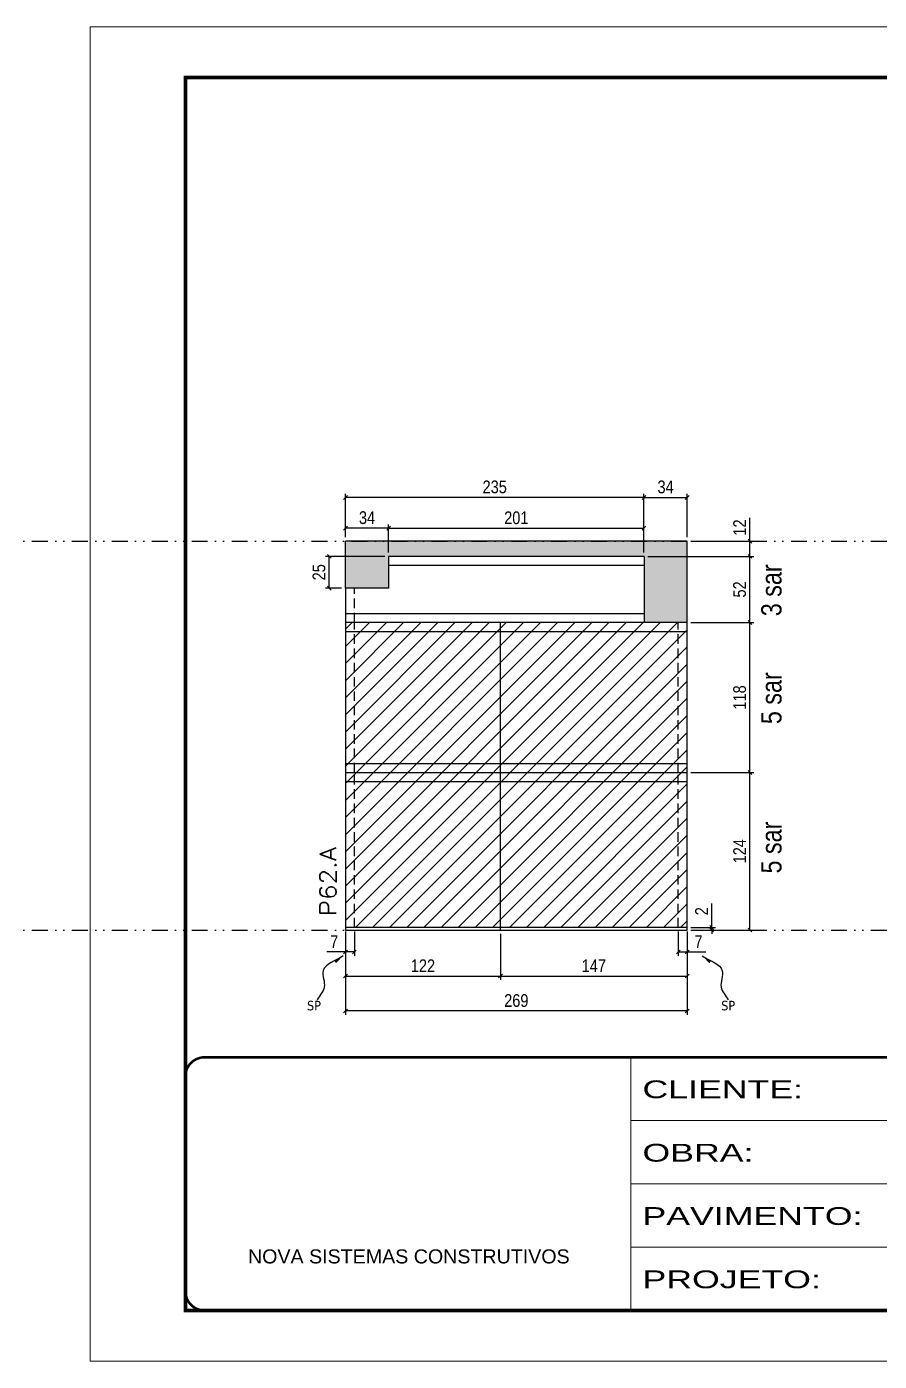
# Model space of a CAD drawing. Header units: millimetres. Extents: x 13777 to 27878, y -21631 to 6985.
# Drawn here: x 17547 to 18218, y 1340 to 2390 of the extents above; entities that cross this region are included whole.
import ezdxf

# ---------------------------------------------------------------- set-up
doc = ezdxf.new("R2010")
doc.units = ezdxf.units.MM
for name, pattern in [('CONTINUO', [0]), ('DASHED', [0.75, 0.5, -0.25]), ('DIVIDE2', [0.625, 0.25, -0.125, 0, -0.125, 0, -0.125]), ('HIDDEN', [0.375, 0.25, -0.125])]:
    doc.linetypes.add(name, pattern=pattern)
for name, color, linetype in [('COTA', 241, 'Continuous'), ('NOMENCLATURA', 7, 'Continuous'), ('Nível', 160, 'Continuous'), ('Painéis', 200, 'Continuous'), ('SARR_2.2x7', 40, 'Continuous'), ('Sarrafo de Pressão', 42, 'HIDDEN'), ('texto', 7, 'Continuous')]:
    doc.layers.add(name, color=color, linetype=linetype)
for name, color, linetype, lineweight in [('Folhas', 255, 'Continuous', 9), ('Hachura', 251, 'Continuous', 9), ('SARRAFO DE PRESSAO', 251, 'DASHED', 9), ('Texto Seção', 7, 'Continuous', 15)]:
    doc.layers.add(name, color=color, linetype=linetype, lineweight=lineweight)
doc.styles.add('ARIAL', font='arial.ttf')
doc.styles.add('ARIAL_NARROW', font='ARIALN.TTF', dxfattribs={"height": 0.2})
doc.styles.add('COTA TECNICA', font='techl___.ttf', dxfattribs={"height": 10})
doc.styles.add('COTA TECNICA-50', font='techl___.ttf', dxfattribs={"height": 10})
doc.styles.add('REGUA-120', font='ROMANS.shx', dxfattribs={"height": 15})
doc.styles.get("Standard").update_dxf_attribs({"font": 'arial.ttf'})
doc.styles.add('Tecnologia', font='')
doc.styles.get('Tecnologia').set_extended_font_data('Forgotten Futurist')
doc.dimstyles.new('COTA PAINEL-50', dxfattribs={"dimtxt": 10, "dimasz": 3, "dimexe": 3, "dimexo": 3, "dimgap": 3, "dimtad": 1, "dimdec": 1, "dimzin": 12, "dimdsep": 46, "dimtxsty": 'COTA TECNICA-50', "dimblk1": 'OBLIQUE', "dimblk2": 'OBLIQUE', "dimsah": 1, "dimcen": 0.9, "dimclrd": 4, "dimclre": 4, "dimclrt": 240, "dimadec": 1, "dimazin": 3, "dimtfac": 1, "dimtdec": 1, "dimtmove": 0, "dimatfit": 3, "dimfxl": 1, "dimtolj": 1, "dimtzin": 12, "dimarcsym": 0})
doc.dimstyles.new('PAINEL', dxfattribs={"dimtxt": 10, "dimasz": 3, "dimexe": 3, "dimexo": 3, "dimgap": 3, "dimtad": 1, "dimdec": 1, "dimzin": 12, "dimdsep": 46, "dimtxsty": 'COTA TECNICA', "dimblk1": 'OBLIQUE', "dimblk2": 'OBLIQUE', "dimsah": 1, "dimcen": 0.9, "dimclrd": 4, "dimclre": 4, "dimclrt": 240, "dimadec": 1, "dimazin": 3, "dimtfac": 1, "dimtdec": 1, "dimtmove": 0, "dimatfit": 3, "dimfxl": 1, "dimtolj": 1, "dimtzin": 12, "dimarcsym": 0})
doc.dimstyles.get("Standard").update_dxf_attribs({"dimtxt": 0.18, "dimasz": 0.18, "dimexe": 0.18, "dimexo": 0.0625, "dimgap": 0.09, "dimtad": 0, "dimtih": 1, "dimtoh": 1, "dimdec": 4, "dimzin": 0, "dimdsep": 46, "dimtxsty": 'Standard', "dimcen": 0.09, "dimadec": 0, "dimazin": 0, "dimtfac": 1, "dimtdec": 4, "dimtofl": 0, "dimtmove": 0, "dimatfit": 3, "dimfxl": 1, "dimtolj": 1, "dimtzin": 0, "dimarcsym": 0})

# ---------------------------------------------------------------- blocks, each defined once
blk = doc.blocks.new('9999999999')
at = {"color": 30, "linetype": 'CONTINUO'}
for p, q in [((98564.6, 34230.2), (98564.6, 34429.4)), ((98564.6, 34379.6), (99584, 34379.6)), ((98564.6, 34329.8), (99488, 34329.8)), ((99584, 34329.8), (99488, 34329.8)), ((99488, 34329.8), (99488, 34230.2)), ((98564.6, 34280), (99488, 34280))]:
    blk.add_line(p, q, dxfattribs=at)
at = {"color": 30, "linetype": 'CONTINUO', "const_width": 2}
blk.add_lwpolyline([(99584, 34230.2), (99584, 34414.4, 0.414214), (99569, 34429.4), (98229, 34429.4, 0.414214), (98214, 34414.4), (98214, 34245.2, 0.414214), (98229, 34230.2), (99584, 34230.2)], format="xyb", dxfattribs=at)
at = {"layer": 'Folhas'}
blk.add_lwpolyline([(98139, 34190.2), (99624, 34190.2), (99624, 35240.2), (98139, 35240.2)], close=True, dxfattribs=at)
at = {"layer": 'Folhas', "color": 30, "const_width": 3}
blk.add_lwpolyline([(98214, 34230.2), (99584, 34230.2), (99584, 35200.2), (98214, 35200.2)], close=True, dxfattribs=at)
at = {"color": 7, "linetype": 'Continuous', "ltscale": 5, "style": 'ARIAL'}
for s, height, p in [('SKR', 15.48, (98837.7, 34393.1)), ('LEAF LOEFGREN', 15.483, (98837.7, 34343.3)), ('3° SUBSOLO', 15.48, (98837.7, 34293.5)), ('NOVA SISTEMAS CONSTRUTIVOS', 11.059, (98263.2, 34267.2)), ('PILARES', 15.48, (98837.7, 34243.7))]:
    blk.add_text(s, height=height, dxfattribs=at).set_placement(p)
at = {"layer": 'Folhas', "color": 7, "style": 'Tecnologia', "width": 1.5}
for s, p in [('CLIENTE:', (98573.7, 34397.2)), ('OBRA:', (98573.7, 34347.3)), ('PAVIMENTO:', (98573.7, 34297.5)), ('PROJETO:', (98573.7, 34247.7))]:
    blk.add_text(s, height=14, dxfattribs=at).set_placement(p)
blk = doc.blocks.new('_Oblique')
at = {"color": 0, "linetype": 'ByBlock', "lineweight": -2}
blk.add_line((-0.5, -0.5), (0.5, 0.5), dxfattribs=at)
blk = doc.blocks.new('*D1370')
at = {"layer": 'COTA', "color": 4, "lineweight": -2, "transparency": 16777216}
for p, q in [((17797.9, 1678.7), (17797.9, 1613.1)), ((18066.9, 1678.7), (18066.9, 1613.1)), ((18066.9, 1616.1), (17797.9, 1616.1))]:
    blk.add_line(p, q, dxfattribs=at)
at = {"layer": 'Defpoints', "color": 0, "transparency": 16777216}
for p in [(17797.9, 1681.7), (18066.9, 1681.7), (17797.9, 1616.1)]:
    blk.add_point(p, dxfattribs=at)
at = {"layer": 'COTA', "color": 4, "lineweight": -2, "transparency": 16777216, "xscale": 3, "yscale": 3, "zscale": 3, "rotation": 180}
blk.add_blockref('_Oblique', (17797.9, 1616.1), dxfattribs=at)
at = {"layer": 'COTA', "color": 4, "lineweight": -2, "transparency": 16777216, "xscale": 3, "yscale": 3, "zscale": 3}
blk.add_blockref('_Oblique', (18066.9, 1616.1), dxfattribs=at)
at = {"layer": 'COTA', "color": 240, "transparency": 16777216, "insert": (17932.4, 1624.2), "char_height": 10, "attachment_point": 5, "style": 'COTA TECNICA'}
blk.add_mtext('\\A1;269', dxfattribs=at)
blk = doc.blocks.new('*D1371')
at = {"layer": 'COTA', "color": 4, "lineweight": -2, "transparency": 16777216}
for p, q in [((18059.9, 1678.7), (18059.9, 1659.5)), ((18066.9, 1676.7), (18066.9, 1659.5)), ((18059.9, 1662.5), (18066.9, 1662.5)), ((18066.9, 1662.5), (18081.6, 1662.5))]:
    blk.add_line(p, q, dxfattribs=at)
at = {"layer": 'Defpoints', "color": 0, "transparency": 16777216}
for p in [(18059.9, 1681.7), (18066.9, 1679.7), (18066.9, 1662.5)]:
    blk.add_point(p, dxfattribs=at)
at = {"layer": 'COTA', "color": 4, "lineweight": -2, "transparency": 16777216, "xscale": 3, "yscale": 3, "zscale": 3, "rotation": 180}
blk.add_blockref('_Oblique', (18059.9, 1662.5), dxfattribs=at)
at = {"layer": 'COTA', "color": 4, "lineweight": -2, "transparency": 16777216, "xscale": 3, "yscale": 3, "zscale": 3}
blk.add_blockref('_Oblique', (18066.9, 1662.5), dxfattribs=at)
at = {"layer": 'COTA', "color": 240, "transparency": 16777216, "insert": (18075.8, 1670.5), "char_height": 10, "attachment_point": 5, "style": 'COTA TECNICA-50'}
blk.add_mtext('\\A1;7', dxfattribs=at)
blk = doc.blocks.new('*D1372')
at = {"layer": 'COTA', "color": 4, "lineweight": -2, "transparency": 16777216}
for p, q in [((17797.9, 1676.7), (17797.9, 1659.5)), ((17804.9, 1678.7), (17804.9, 1659.5)), ((17797.9, 1662.5), (17783.2, 1662.5)), ((17804.9, 1662.5), (17797.9, 1662.5))]:
    blk.add_line(p, q, dxfattribs=at)
at = {"layer": 'Defpoints', "color": 0, "transparency": 16777216}
for p in [(17804.9, 1681.7), (17797.9, 1679.7), (17797.9, 1662.5)]:
    blk.add_point(p, dxfattribs=at)
at = {"layer": 'COTA', "color": 4, "lineweight": -2, "transparency": 16777216, "xscale": 3, "yscale": 3, "zscale": 3, "rotation": 180}
blk.add_blockref('_Oblique', (17797.9, 1662.5), dxfattribs=at)
at = {"layer": 'COTA', "color": 4, "lineweight": -2, "transparency": 16777216, "xscale": 3, "yscale": 3, "zscale": 3}
blk.add_blockref('_Oblique', (17804.9, 1662.5), dxfattribs=at)
at = {"layer": 'COTA', "color": 240, "transparency": 16777216, "insert": (17789, 1670.5), "char_height": 10, "attachment_point": 5, "style": 'COTA TECNICA-50'}
blk.add_mtext('\\A1;7', dxfattribs=at)
blk = doc.blocks.new('*D1373')
at = {"layer": 'COTA', "color": 4, "lineweight": -2, "transparency": 16777216}
for p, q in [((18086.2, 1681.7), (18086.2, 1700.5)), ((18069.9, 1681.7), (18089.2, 1681.7)), ((18086.2, 1679.7), (18086.2, 1681.7)), ((18069.9, 1679.7), (18089.2, 1679.7)), ((18086.2, 1679.7), (18086.2, 1676.7))]:
    blk.add_line(p, q, dxfattribs=at)
at = {"layer": 'Defpoints', "color": 0, "transparency": 16777216}
for p in [(18066.9, 1681.7), (18066.9, 1679.7), (18086.2, 1679.7)]:
    blk.add_point(p, dxfattribs=at)
at = {"layer": 'COTA', "color": 4, "lineweight": -2, "transparency": 16777216, "xscale": 3, "yscale": 3, "zscale": 3}
for p, rotation in [((18086.2, 1681.7), 270), ((18086.2, 1679.7), 90)]:
    blk.add_blockref('_Oblique', p, dxfattribs=dict(at, rotation=rotation))
at = {"layer": 'COTA', "color": 240, "transparency": 16777216, "insert": (18078.2, 1694.5), "char_height": 10, "attachment_point": 5, "rotation": 90, "style": 'COTA TECNICA-50'}
blk.add_mtext('\\A1;2', dxfattribs=at)
blk = doc.blocks.new('*D1384')
at = {"layer": 'COTA', "color": 4, "lineweight": -2, "transparency": 16777216}
for p, q in [((18116.3, 1985.7), (18116.3, 2004)), ((18069.9, 1985.7), (18119.3, 1985.7)), ((18116.3, 1973.7), (18116.3, 1985.7)), ((18035.9, 1973.7), (18119.3, 1973.7))]:
    blk.add_line(p, q, dxfattribs=at)
at = {"layer": 'Defpoints', "color": 0, "transparency": 16777216}
for p in [(18066.9, 1985.7), (18116.3, 1985.7), (18032.9, 1973.7)]:
    blk.add_point(p, dxfattribs=at)
at = {"layer": 'COTA', "color": 4, "lineweight": -2, "transparency": 16777216, "xscale": 3, "yscale": 3, "zscale": 3}
for p, rotation in [((18116.3, 1985.7), 90), ((18116.3, 1973.7), 270)]:
    blk.add_blockref('_Oblique', p, dxfattribs=dict(at, rotation=rotation))
at = {"layer": 'COTA', "color": 240, "transparency": 16777216, "insert": (18108.2, 1996.4), "char_height": 10, "attachment_point": 5, "rotation": 90, "style": 'COTA TECNICA-50'}
blk.add_mtext('\\A1;12', dxfattribs=at)
blk = doc.blocks.new('*D1374')
at = {"layer": 'COTA', "color": 4, "lineweight": -2, "transparency": 16777216}
for p, q in [((18069.9, 1921.7), (18119.3, 1921.7)), ((18116.3, 1803.7), (18116.3, 1921.7)), ((18069.9, 1803.7), (18119.3, 1803.7))]:
    blk.add_line(p, q, dxfattribs=at)
at = {"layer": 'Defpoints', "color": 0, "transparency": 16777216}
for p in [(18066.9, 1921.7), (18116.3, 1921.7), (18066.9, 1803.7)]:
    blk.add_point(p, dxfattribs=at)
at = {"layer": 'COTA', "color": 4, "lineweight": -2, "transparency": 16777216, "xscale": 3, "yscale": 3, "zscale": 3}
for p, rotation in [((18116.3, 1921.7), 90), ((18116.3, 1803.7), 270)]:
    blk.add_blockref('_Oblique', p, dxfattribs=dict(at, rotation=rotation))
at = {"layer": 'COTA', "color": 240, "transparency": 16777216, "insert": (18108.2, 1862.7), "char_height": 10, "attachment_point": 5, "rotation": 90, "style": 'COTA TECNICA-50'}
blk.add_mtext('\\A1;118', dxfattribs=at)
blk = doc.blocks.new('*D1385')
at = {"layer": 'COTA', "color": 4, "linetype": 'ByBlock', "lineweight": -2, "transparency": 16777216}
for p, q in [((18069.9, 1803.7), (18119.3, 1803.7)), ((18116.3, 1679.7), (18116.3, 1803.7)), ((18069.9, 1679.7), (18119.3, 1679.7))]:
    blk.add_line(p, q, dxfattribs=at)
at = {"layer": 'Defpoints', "color": 0, "linetype": 'ByBlock', "transparency": 16777216}
for p in [(18066.9, 1803.7), (18116.3, 1803.7), (18066.9, 1679.7)]:
    blk.add_point(p, dxfattribs=at)
at = {"layer": 'COTA', "color": 4, "linetype": 'ByBlock', "lineweight": -2, "transparency": 16777216, "xscale": 3, "yscale": 3, "zscale": 3}
for p, rotation in [((18116.3, 1803.7), 90), ((18116.3, 1679.7), 270)]:
    blk.add_blockref('_Oblique', p, dxfattribs=dict(at, rotation=rotation))
at = {"layer": 'COTA', "color": 240, "linetype": 'ByBlock', "transparency": 16777216, "insert": (18108.2, 1741.7), "char_height": 10, "attachment_point": 5, "rotation": 90, "style": 'COTA TECNICA'}
blk.add_mtext('\\A1;124', dxfattribs=at)
blk = doc.blocks.new('*D1386')
at = {"layer": 'COTA', "color": 4, "linetype": 'ByBlock', "lineweight": -2, "transparency": 16777216}
for p, q in [((18069.9, 1803.7), (18119.3, 1803.7)), ((18116.3, 1679.7), (18116.3, 1803.7)), ((18069.9, 1679.7), (18119.3, 1679.7))]:
    blk.add_line(p, q, dxfattribs=at)
at = {"layer": 'Defpoints', "color": 0, "linetype": 'ByBlock', "transparency": 16777216}
for p in [(18066.9, 1803.7), (18116.3, 1803.7), (18066.9, 1679.7)]:
    blk.add_point(p, dxfattribs=at)
at = {"layer": 'COTA', "color": 4, "linetype": 'ByBlock', "lineweight": -2, "transparency": 16777216, "xscale": 3, "yscale": 3, "zscale": 3}
for p, rotation in [((18116.3, 1803.7), 90), ((18116.3, 1679.7), 270)]:
    blk.add_blockref('_Oblique', p, dxfattribs=dict(at, rotation=rotation))
at = {"layer": 'COTA', "color": 240, "linetype": 'ByBlock', "transparency": 16777216, "insert": (18108.2, 1741.7), "char_height": 10, "attachment_point": 5, "rotation": 90, "style": 'COTA TECNICA'}
blk.add_mtext('\\A1;124', dxfattribs=at)
blk = doc.blocks.new('*D1387')
at = {"layer": 'COTA', "color": 4, "lineweight": -2, "transparency": 16777216}
for p, q in [((17919.9, 1676.7), (17919.9, 1640.5)), ((18066.9, 1676.7), (18066.9, 1640.5)), ((17919.9, 1643.5), (18066.9, 1643.5))]:
    blk.add_line(p, q, dxfattribs=at)
at = {"layer": 'Defpoints', "color": 0, "transparency": 16777216}
for p in [(17919.9, 1679.7), (18066.9, 1679.7), (18066.9, 1643.5)]:
    blk.add_point(p, dxfattribs=at)
at = {"layer": 'COTA', "color": 4, "lineweight": -2, "transparency": 16777216, "xscale": 3, "yscale": 3, "zscale": 3, "rotation": 180}
blk.add_blockref('_Oblique', (17919.9, 1643.5), dxfattribs=at)
at = {"layer": 'COTA', "color": 4, "lineweight": -2, "transparency": 16777216, "xscale": 3, "yscale": 3, "zscale": 3}
blk.add_blockref('_Oblique', (18066.9, 1643.5), dxfattribs=at)
at = {"layer": 'COTA', "color": 240, "transparency": 16777216, "insert": (17993.4, 1651.6), "char_height": 10, "attachment_point": 5, "style": 'COTA TECNICA'}
blk.add_mtext('\\A1;147', dxfattribs=at)
blk = doc.blocks.new('*D1388')
at = {"layer": 'COTA', "color": 4, "lineweight": -2, "transparency": 16777216}
for p, q in [((17797.9, 1676.7), (17797.9, 1640.5)), ((17919.9, 1676.7), (17919.9, 1640.5)), ((17797.9, 1643.5), (17919.9, 1643.5))]:
    blk.add_line(p, q, dxfattribs=at)
at = {"layer": 'Defpoints', "color": 0, "transparency": 16777216}
for p in [(17797.9, 1679.7), (17919.9, 1679.7), (17919.9, 1643.5)]:
    blk.add_point(p, dxfattribs=at)
at = {"layer": 'COTA', "color": 4, "lineweight": -2, "transparency": 16777216, "xscale": 3, "yscale": 3, "zscale": 3, "rotation": 180}
blk.add_blockref('_Oblique', (17797.9, 1643.5), dxfattribs=at)
at = {"layer": 'COTA', "color": 4, "lineweight": -2, "transparency": 16777216, "xscale": 3, "yscale": 3, "zscale": 3}
blk.add_blockref('_Oblique', (17919.9, 1643.5), dxfattribs=at)
at = {"layer": 'COTA', "color": 240, "transparency": 16777216, "insert": (17858.9, 1651.6), "char_height": 10, "attachment_point": 5, "style": 'COTA TECNICA'}
blk.add_mtext('\\A1;122', dxfattribs=at)
blk = doc.blocks.new('*D1389')
at = {"layer": 'COTA', "color": 4, "lineweight": -2, "transparency": 16777216}
for p, q in [((17797.9, 1988.7), (17797.9, 1998.9)), ((17831.9, 1995.9), (17797.9, 1995.9)), ((17831.9, 1976.7), (17831.9, 1998.9))]:
    blk.add_line(p, q, dxfattribs=at)
at = {"layer": 'Defpoints', "color": 0, "transparency": 16777216}
for p in [(17797.9, 1995.9), (17797.9, 1985.7), (17831.9, 1973.7)]:
    blk.add_point(p, dxfattribs=at)
at = {"layer": 'COTA', "color": 4, "lineweight": -2, "transparency": 16777216, "xscale": 3, "yscale": 3, "zscale": 3, "rotation": 180}
blk.add_blockref('_Oblique', (17797.9, 1995.9), dxfattribs=at)
at = {"layer": 'COTA', "color": 4, "lineweight": -2, "transparency": 16777216, "xscale": 3, "yscale": 3, "zscale": 3}
blk.add_blockref('_Oblique', (17831.9, 1995.9), dxfattribs=at)
at = {"layer": 'COTA', "color": 240, "transparency": 16777216, "insert": (17814.9, 2004.1), "char_height": 10, "attachment_point": 5, "style": 'COTA TECNICA'}
blk.add_mtext('\\A1;34', dxfattribs=at)
blk = doc.blocks.new('*D1390')
at = {"layer": 'COTA', "color": 4, "lineweight": -2, "transparency": 16777216}
for p, q in [((18032.9, 1976.7), (18032.9, 2023)), ((18032.9, 2020), (18066.9, 2020)), ((18066.9, 1988.7), (18066.9, 2023))]:
    blk.add_line(p, q, dxfattribs=at)
at = {"layer": 'Defpoints', "color": 0, "transparency": 16777216}
for p in [(18066.9, 2020), (18066.9, 1985.7), (18032.9, 1973.7)]:
    blk.add_point(p, dxfattribs=at)
at = {"layer": 'COTA', "color": 4, "lineweight": -2, "transparency": 16777216, "xscale": 3, "yscale": 3, "zscale": 3, "rotation": 180}
blk.add_blockref('_Oblique', (18032.9, 2020), dxfattribs=at)
at = {"layer": 'COTA', "color": 4, "lineweight": -2, "transparency": 16777216, "xscale": 3, "yscale": 3, "zscale": 3}
blk.add_blockref('_Oblique', (18066.9, 2020), dxfattribs=at)
at = {"layer": 'COTA', "color": 240, "transparency": 16777216, "insert": (18049.9, 2028.3), "char_height": 10, "attachment_point": 5, "style": 'COTA TECNICA'}
blk.add_mtext('\\A1;34', dxfattribs=at)
blk = doc.blocks.new('*D1391')
at = {"layer": 'COTA', "color": 4, "lineweight": -2, "transparency": 16777216}
for p, q in [((18035.9, 1973.7), (18119.3, 1973.7)), ((18116.3, 1921.7), (18116.3, 1973.7)), ((18069.9, 1921.7), (18119.3, 1921.7))]:
    blk.add_line(p, q, dxfattribs=at)
at = {"layer": 'Defpoints', "color": 0, "transparency": 16777216}
for p in [(18032.9, 1973.7), (18116.3, 1973.7), (18066.9, 1921.7)]:
    blk.add_point(p, dxfattribs=at)
at = {"layer": 'COTA', "color": 4, "lineweight": -2, "transparency": 16777216, "xscale": 3, "yscale": 3, "zscale": 3}
for p, rotation in [((18116.3, 1973.7), 90), ((18116.3, 1921.7), 270)]:
    blk.add_blockref('_Oblique', p, dxfattribs=dict(at, rotation=rotation))
at = {"layer": 'COTA', "color": 240, "transparency": 16777216, "insert": (18108.2, 1947.7), "char_height": 10, "attachment_point": 5, "rotation": 90, "style": 'COTA TECNICA'}
blk.add_mtext('\\A1;52', dxfattribs=at)
blk = doc.blocks.new('*D1399')
at = {"layer": 'COTA', "color": 4, "lineweight": -2, "transparency": 16777216}
for p, q in [((17831.9, 1976.7), (17831.9, 1998.9)), ((17831.9, 1995.9), (18032.9, 1995.9)), ((18032.9, 1976.7), (18032.9, 1998.9))]:
    blk.add_line(p, q, dxfattribs=at)
at = {"layer": 'Defpoints', "color": 0, "transparency": 16777216}
for p in [(18032.9, 1995.9), (17831.9, 1973.7), (18032.9, 1973.7)]:
    blk.add_point(p, dxfattribs=at)
at = {"layer": 'COTA', "color": 4, "lineweight": -2, "transparency": 16777216, "xscale": 3, "yscale": 3, "zscale": 3, "rotation": 180}
blk.add_blockref('_Oblique', (17831.9, 1995.9), dxfattribs=at)
at = {"layer": 'COTA', "color": 4, "lineweight": -2, "transparency": 16777216, "xscale": 3, "yscale": 3, "zscale": 3}
blk.add_blockref('_Oblique', (18032.9, 1995.9), dxfattribs=at)
at = {"layer": 'COTA', "color": 240, "transparency": 16777216, "insert": (17932.4, 2004), "char_height": 10, "attachment_point": 5, "style": 'COTA TECNICA'}
blk.add_mtext('\\A1;201', dxfattribs=at)
blk = doc.blocks.new('*D1400')
at = {"layer": 'COTA', "color": 4, "lineweight": -2, "transparency": 16777216}
for p, q in [((17828.9, 1973.7), (17782.2, 1973.7)), ((17785.2, 1948.7), (17785.2, 1973.7)), ((17794.9, 1948.7), (17782.2, 1948.7))]:
    blk.add_line(p, q, dxfattribs=at)
at = {"layer": 'Defpoints', "color": 0, "transparency": 16777216}
for p in [(17785.2, 1973.7), (17831.9, 1973.7), (17797.9, 1948.7)]:
    blk.add_point(p, dxfattribs=at)
at = {"layer": 'COTA', "color": 4, "lineweight": -2, "transparency": 16777216, "xscale": 3, "yscale": 3, "zscale": 3}
for p, rotation in [((17785.2, 1973.7), 90), ((17785.2, 1948.7), 270)]:
    blk.add_blockref('_Oblique', p, dxfattribs=dict(at, rotation=rotation))
at = {"layer": 'COTA', "color": 240, "transparency": 16777216, "insert": (17777.1, 1961.2), "char_height": 10, "attachment_point": 5, "rotation": 90, "style": 'COTA TECNICA'}
blk.add_mtext('\\A1;25', dxfattribs=at)
blk = doc.blocks.new('*D1401')
at = {"layer": 'COTA', "color": 4, "lineweight": -2, "transparency": 16777216}
for p, q in [((17797.9, 1988.7), (17797.9, 2023)), ((18032.9, 2020), (17797.9, 2020)), ((18032.9, 1976.7), (18032.9, 2023))]:
    blk.add_line(p, q, dxfattribs=at)
at = {"layer": 'Defpoints', "color": 0, "transparency": 16777216}
for p in [(17797.9, 2020), (17797.9, 1985.7), (18032.9, 1973.7)]:
    blk.add_point(p, dxfattribs=at)
at = {"layer": 'COTA', "color": 4, "lineweight": -2, "transparency": 16777216, "xscale": 3, "yscale": 3, "zscale": 3, "rotation": 180}
blk.add_blockref('_Oblique', (17797.9, 2020), dxfattribs=at)
at = {"layer": 'COTA', "color": 4, "lineweight": -2, "transparency": 16777216, "xscale": 3, "yscale": 3, "zscale": 3}
blk.add_blockref('_Oblique', (18032.9, 2020), dxfattribs=at)
at = {"layer": 'COTA', "color": 240, "transparency": 16777216, "insert": (17915.4, 2028.3), "char_height": 10, "attachment_point": 5, "style": 'COTA TECNICA'}
blk.add_mtext('\\A1;235', dxfattribs=at)

msp = doc.modelspace()

# ---------------------------------------------------------------- hatches: boundary and pattern name
at = {"layer": 'COTA', "linetype": 'ByBlock'}
h = msp.add_hatch(dxfattribs=at)
h.set_pattern_fill('AR-CONC', color=256, scale=0.03)
h.set_pattern_definition([(50, (3183.5, -20), (5.4655401, -0.4781726), [0.5715, -6.2865]), (355, (3183.5, -20), (-1.0573026, 5.7317054), [0.4572, -5.0292175]), (100.451445, (3183.9555, -20.04), (4.4082374, 5.2535326), [0.4857003, -5.3427073]), (46.1842, (3183.5, -18.476), (8.1323712, -1.2612698), [0.85725, -9.42975]), (96.63556, (3184.178, -18.581), (7.122124, 7.4227837), [0.7285507, -8.0140682]), (351.18415, (3183.5, -18.476), (7.122124, 7.4227837), [0.685799, -7.543792]), (21, (3184.262, -18.857), (4.5484317, -3.067956), [0.5715, -6.2865]), (326, (3184.262, -18.857), (1.8540609, 5.525639), [0.4572, -5.0292]), (71.451445, (3184.641, -19.1127), (6.4024926, 2.457683), [0.4857003, -5.3426981]), (37.5, (3183.5, -20), (0.0926581, 2.53665117), [0, -4.96824, 0, -5.1054, 0, -5.04825]), (7.5, (3183.5, -20), (2.00458988, 3.00541724), [0, -2.91084, 0, -4.85394, 0, -1.92405]), (327.5, (3181.8007, -20), (4.06771786, -0.17186232), [0, -1.905, 0, -5.9436, 0, -7.8867]), (317.5, (3181.0387, -20), (4.4438754, 0.7627947), [0, -2.4765, 0, -3.94716, 0, -5.6007])])
h.paths.add_polyline_path([(18032.91, 1921.71), (18066.91, 1921.71), (18066.91, 1985.71), (17797.91, 1985.71), (17797.91, 1948.71), (17831.91, 1948.71), (17831.91, 1973.71), (18032.91, 1973.71)])
at = {"layer": 'Hachura', "linetype": 'ByBlock'}
h = msp.add_hatch(dxfattribs=at)
h.set_pattern_fill('ANSI31', color=256, scale=3)
h.paths.add_polyline_path([(17919.91, 1921.71), (17797.91, 1921.71), (17797.91, 1803.71), (17919.91, 1803.71)])
h.paths.add_polyline_path([(17919.91, 1803.71), (18066.91, 1803.71), (18066.91, 1921.71), (17919.91, 1921.71)])
h.paths.add_polyline_path([(17919.91, 1803.71), (17919.91, 1681.71), (18066.91, 1681.71), (18066.91, 1803.71)])
h.paths.add_polyline_path([(17797.91, 1803.71), (17797.91, 1681.71), (17919.91, 1681.71), (17919.91, 1803.71)])
h.paths.add_polyline_path([(18385.77, 1681.71), (18385.77, 1803.71), (18263.77, 1803.71), (18263.77, 1681.71)])
h.paths.add_polyline_path([(18385.77, 1803.71), (18385.77, 1681.71), (18532.77, 1681.71), (18532.77, 1803.71)])
h.paths.add_polyline_path([(18736.68, 1948.71), (18717.68, 1948.71), (18717.68, 1681.71), (18736.68, 1681.71)])
h.paths.add_polyline_path([(18924.83, 1921.69), (18905.83, 1921.69), (18905.83, 1681.71), (18924.83, 1681.71)])

# ---------------------------------------------------------------- linework, layer by layer
at = {"layer": 'COTA', "linetype": 'ByBlock'}
for p, q in [((18066.91, 1985.71), (17797.91, 1985.71)), ((17797.91, 1948.71), (17797.91, 1985.71)), ((18066.91, 1921.71), (18066.91, 1985.71))]:
    msp.add_line(p, q, dxfattribs=at)
at = {"layer": 'Nível', "color": 4, "linetype": 'DIVIDE2', "ltscale": 50}
for p, q in [((13777.11, 1985.71), (21531.15, 1985.71)), ((13777.11, 1679.71), (21531.15, 1679.71))]:
    msp.add_line(p, q, dxfattribs=at)
at = {"layer": 'Painéis'}
for p, q in [((18032.91, 1973.71), (17831.91, 1973.71)), ((17831.91, 1973.71), (17831.91, 1948.71)), ((18032.91, 1973.71), (18032.91, 1921.71)), ((17797.91, 1948.71), (17797.91, 1681.71)), ((17831.91, 1948.71), (17797.91, 1948.71)), ((18066.91, 1921.71), (17797.91, 1921.71)), ((17919.91, 1679.71), (17919.91, 1921.71)), ((18066.91, 1681.71), (18066.91, 1921.71)), ((17797.91, 1803.71), (18066.91, 1803.71))]:
    msp.add_line(p, q, dxfattribs=at)
msp.add_lwpolyline([(18066.91, 1681.71), (17797.91, 1681.71), (17797.91, 1679.71), (18066.91, 1679.71)], close=True, dxfattribs=at)
at = {"layer": 'SARR_2.2x7'}
for p, q in [((17831.91, 1966.71), (18032.91, 1966.71)), ((17797.91, 1928.71), (18032.91, 1928.71)), ((17797.91, 1914.71), (18066.91, 1914.71)), ((17797.91, 1810.71), (18066.91, 1810.71)), ((17797.91, 1796.71), (18066.91, 1796.71))]:
    msp.add_line(p, q, dxfattribs=at)
at = {"layer": 'Sarrafo de Pressão', "ltscale": 30}
for p, q in [((17804.91, 1921.71), (17804.91, 1948.71)), ((17804.91, 1803.71), (17804.91, 1921.71)), ((18059.91, 1803.71), (18059.91, 1921.71)), ((17804.91, 1681.71), (17804.91, 1803.71)), ((18059.91, 1681.71), (18059.91, 1803.71))]:
    msp.add_line(p, q, dxfattribs=at)

# ---------------------------------------------------------------- block references
at = {"layer": 'SARRAFO DE PRESSAO', "color": 6, "linetype": 'ByBlock'}
msp.add_blockref('9999999999', (-80542.01, -32849.78), dxfattribs=at)

# ---------------------------------------------------------------- texts
at = {"layer": 'NOMENCLATURA', "style": 'ARIAL_NARROW'}
for s, p in [('3 sar', (18141.16, 1926.65)), ('5 sar', (18141.16, 1841.75)), ('5 sar', (18141.16, 1724.23))]:
    msp.add_text(s, height=16, rotation=90, dxfattribs=at).set_placement(p)
at = {"layer": 'texto', "color": 0, "char_height": 7.5, "attachment_point": 5}
for insert in [(17773.14, 1620.22), (18099.16, 1620.22)]:
    msp.add_mtext('{\\fTahoma|b0|i0|c0|p34;\\C4;SP}', dxfattribs=dict(at, insert=insert))
at = {"layer": 'Texto Seção', "style": 'REGUA-120', "width": 1.1}
msp.add_text('P62.A', height=13, rotation=90, dxfattribs=at).set_placement((17790.67, 1690.47))

# ---------------------------------------------------------------- dimensions: what is measured, and where the dimension line sits
at = {"layer": 'COTA'}
for base, p1, p2, dimstyle, picture, middle in [((17797.91, 2020.04), (18032.91, 1973.71), (17797.91, 1985.71), 'PAINEL', '*D1401', (17915.41, 2028.26)), ((18066.91, 2020.04), (18032.91, 1973.71), (18066.91, 1985.71), 'PAINEL', '*D1390', (18049.91, 2028.26)), ((17797.91, 1995.88), (17831.91, 1973.71), (17797.91, 1985.71), 'PAINEL', '*D1389', (17814.91, 2004.1)), ((18032.91, 1995.88), (17831.91, 1973.71), (18032.91, 1973.71), 'PAINEL', '*D1399', (17932.41, 2003.99)), ((18066.91, 1662.47), (18059.91, 1681.71), (18066.91, 1679.71), 'COTA PAINEL-50', '*D1371', (18075.78, 1670.54)), ((17919.91, 1643.53), (17797.91, 1679.71), (17919.91, 1679.71), 'PAINEL', '*D1388', (17858.91, 1651.59))]:
    dim = msp.add_linear_dim(base=base, p1=p1, p2=p2, dimstyle=dimstyle, dxfattribs=at)
    dim.commit()
    dim.dimension.update_dxf_attribs({"geometry": picture, "text_midpoint": middle})
for base, p1, p2, angle, dimstyle, picture, middle in [((18116.28, 1985.71), (18032.91, 1973.71), (18066.91, 1985.71), 90, 'COTA PAINEL-50', '*D1384', (18108.22, 1996.37)), ((17785.19, 1973.71), (17797.91, 1948.71), (17831.91, 1973.71), 90, 'PAINEL', '*D1400', (17777.08, 1961.21)), ((18116.28, 1973.71), (18066.91, 1921.71), (18032.91, 1973.71), 90, 'PAINEL', '*D1391', (18108.17, 1947.71)), ((18116.28, 1921.71), (18066.91, 1803.71), (18066.91, 1921.71), 90, 'COTA PAINEL-50', '*D1374', (18108.19, 1862.71)), ((17797.91, 1662.47), (17804.91, 1681.71), (17797.91, 1679.71), 180, 'COTA PAINEL-50', '*D1372', (17789.05, 1670.54))]:
    dim = msp.add_linear_dim(base=base, p1=p1, p2=p2, angle=angle, dimstyle=dimstyle, dxfattribs=at)
    dim.commit()
    dim.dimension.update_dxf_attribs({"geometry": picture, "text_midpoint": middle})
at = {"layer": 'COTA', "linetype": 'ByBlock'}
for picture in ['*D1385', '*D1386']:
    dim = msp.add_aligned_dim(p1=(18066.91, 1679.71), p2=(18066.91, 1803.71), distance=-49.37, dimstyle='PAINEL', dxfattribs=at)
    dim.commit()
    dim.dimension.update_dxf_attribs({"geometry": picture, "text_midpoint": (18108.21, 1741.71)})
at = {"layer": 'COTA'}
dim = msp.add_linear_dim(base=(18086.17, 1679.71), p1=(18066.91, 1681.71), p2=(18066.91, 1679.71), angle=90, dimstyle='COTA PAINEL-50', dxfattribs=at)
dim.commit()
dim.dimension.update_dxf_attribs({"geometry": '*D1373', "text_midpoint": (18086.17, 1694.46), "dimtype": 160})
dim = msp.add_linear_dim(base=(17797.91, 1616.09), p1=(18066.91, 1681.71), p2=(17797.91, 1681.71), angle=180, dimstyle='PAINEL', override={"dimarcsym": 2}, dxfattribs=at)
dim.commit()
dim.dimension.update_dxf_attribs({"geometry": '*D1370', "text_midpoint": (17932.41, 1624.22)})
dim = msp.add_linear_dim(base=(18066.91, 1643.53), p1=(17919.91, 1679.71), p2=(18066.91, 1679.71), dimstyle='PAINEL', override={"dimtmove": 1}, dxfattribs=at)
dim.commit()
dim.dimension.update_dxf_attribs({"geometry": '*D1387', "text_midpoint": (17993.41, 1651.6)})

# ---------------------------------------------------------------- leaders
at = {"layer": 'COTA', "path_type": 1}
for points in [[(17796.09, 1659.53), (17780.3, 1647.69), (17781.23, 1634.69), (17775.67, 1624.91)], [(18078.74, 1659.53), (18094.53, 1647.69), (18093.6, 1634.69), (18099.16, 1624.91)]]:
    msp.add_leader(points, dimstyle='Standard', override={"dimasz": 8}, dxfattribs=at)

doc.saveas('drawing.dxf')
